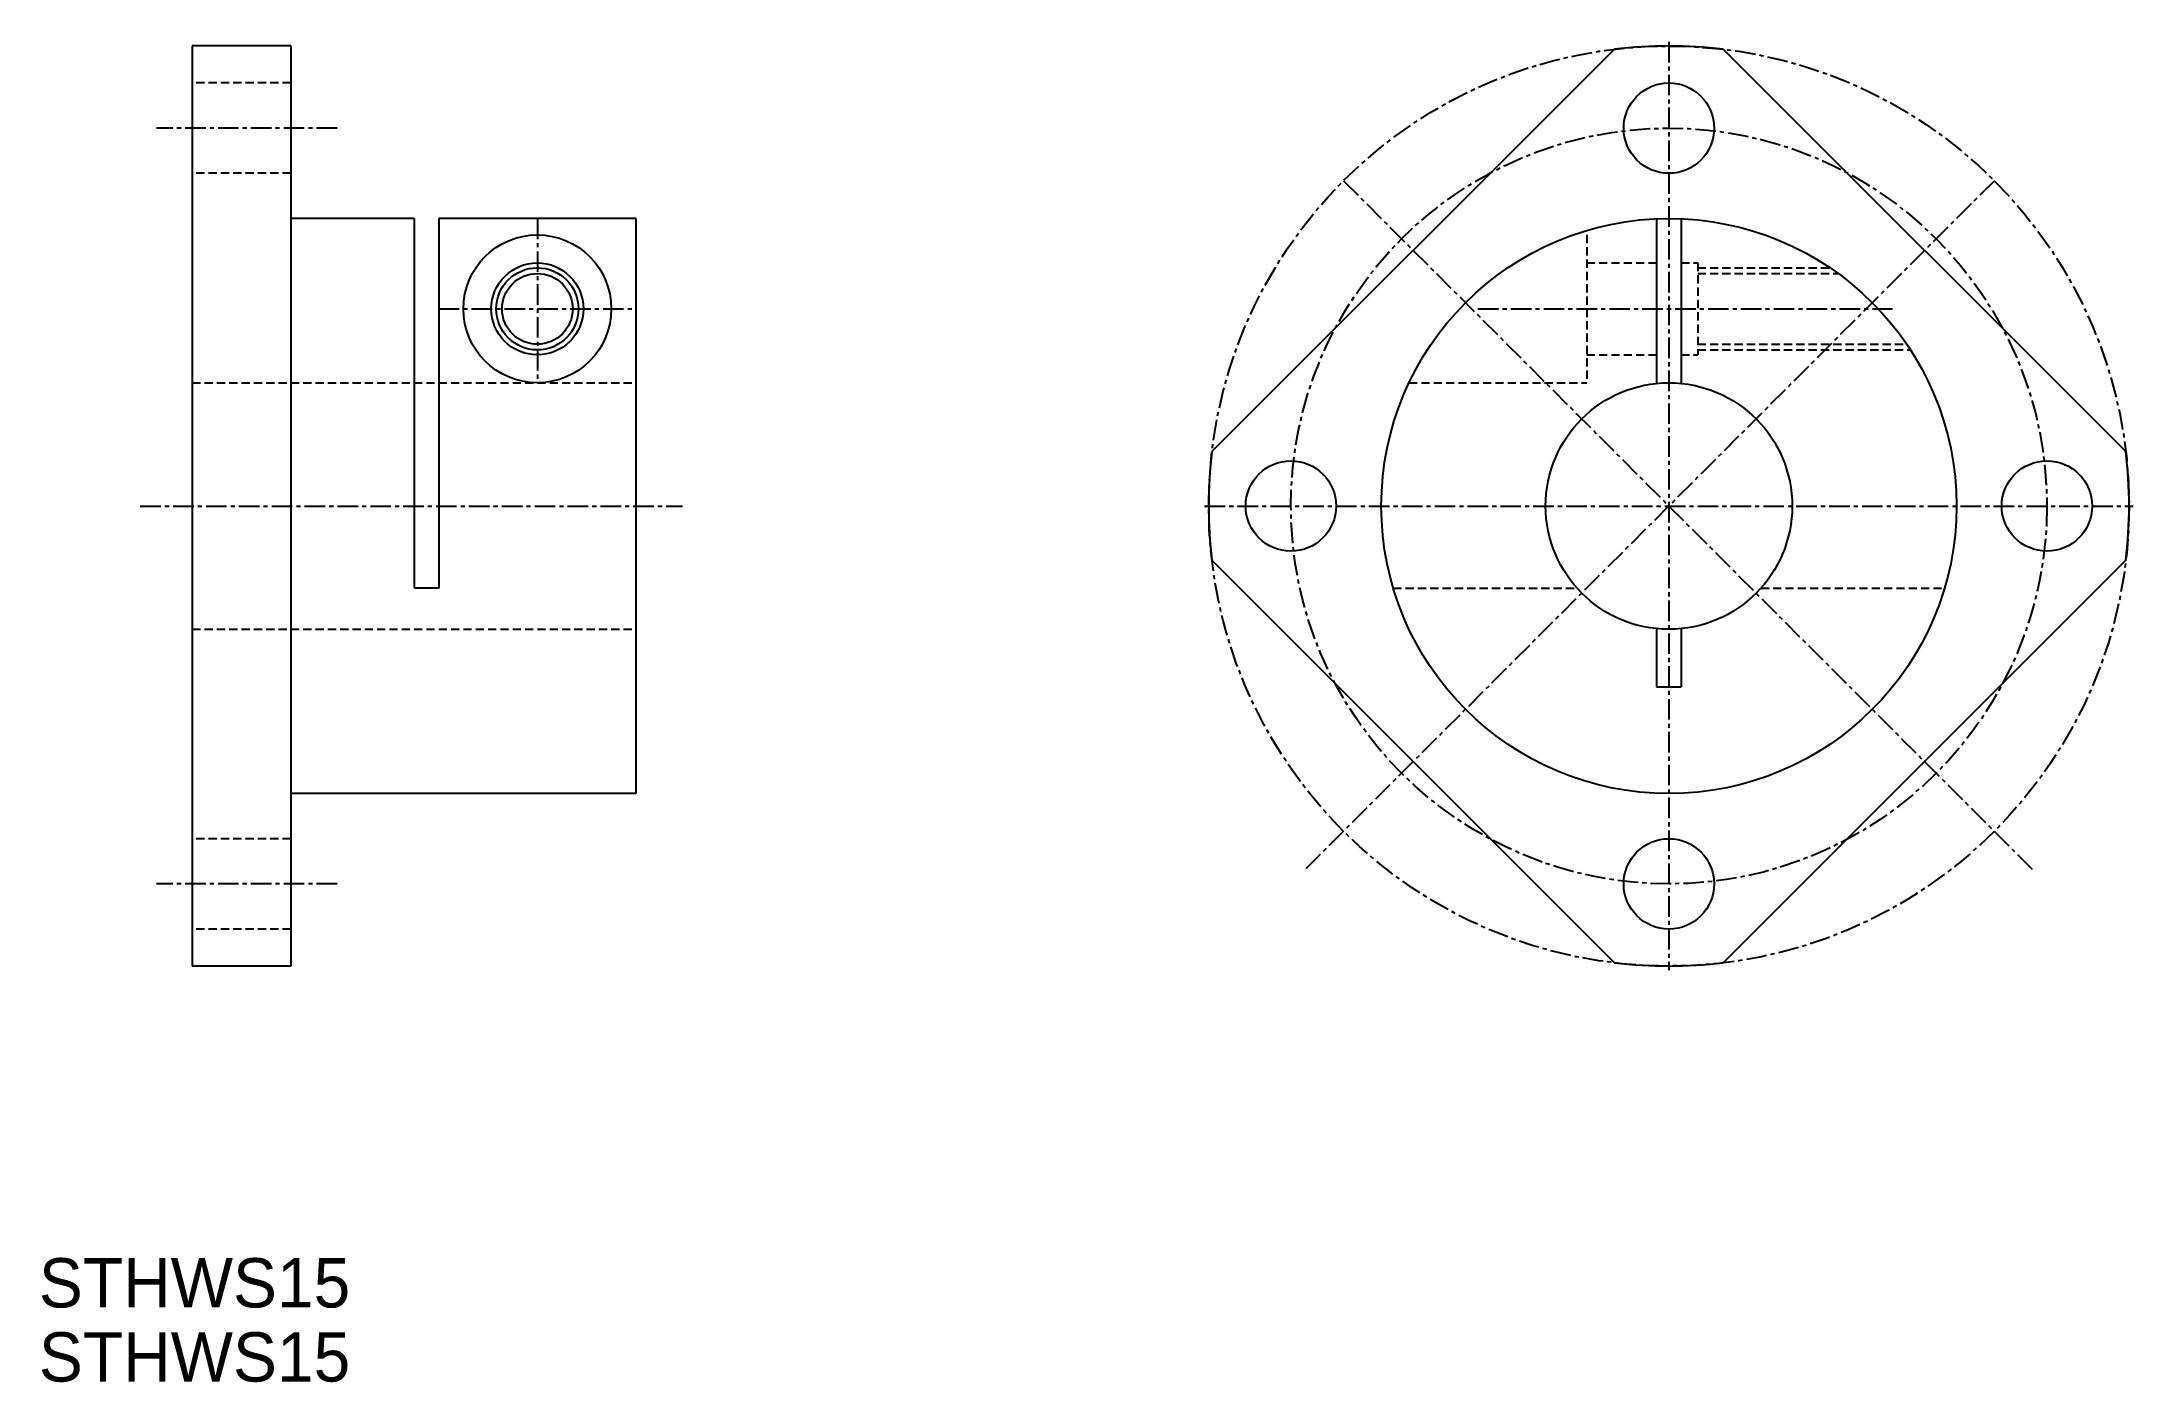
# Model space of a CAD drawing. Extents: x -27 to 100, y -8 to 74.
import ezdxf

# ---------------------------------------------------------------- set-up
doc = ezdxf.new("R2010")
doc.units = 0
doc.linetypes.add('CENTER', pattern=[2, 1.25, -0.25, 0.25, -0.25])
doc.linetypes.add('DASHED', pattern=[0.75, 0.5, -0.25])
doc.layers.get('0').update_dxf_attribs({"linetype": 'CONTINUOUS'})
doc.layers.add('CENTER', color=1, linetype='CENTER')

msp = doc.modelspace()

# ---------------------------------------------------------------- linework, layer by layer
for p, q in [((-11.66, 73.65), (-17.66, 73.65)), ((-17.66, 73.65), (-17.66, 17.65)), ((-11.66, 73.65), (-11.66, 17.65)), ((68.88, 73.46), (44.38, 48.96)), ((75.5, 73.46), (99.99, 48.96)), ((-4.16, 63.15), (-11.66, 63.15)), ((-4.16, 63.15), (-4.16, 40.65)), ((9.34, 63.15), (-2.66, 63.15)), ((-2.66, 63.15), (-2.66, 40.65)), ((9.34, 63.15), (9.34, 28.15)), ((71.44, 63.14), (71.44, 53.12)), ((72.94, 63.14), (72.94, 53.12)), ((44.38, 42.35), (68.88, 17.85)), ((99.99, 42.35), (75.5, 17.85)), ((-2.66, 40.65), (-4.16, 40.65)), ((71.44, 38.19), (71.44, 34.65)), ((72.94, 38.19), (72.94, 34.65)), ((71.44, 34.65), (72.94, 34.65)), ((9.34, 28.15), (-11.66, 28.15)), ((-11.66, 17.65), (-17.66, 17.65))]:
    msp.add_line(p, q)
at = {"color": 3, "linetype": 'DASHED'}
for p, q in [((-11.66, 71.4), (-17.66, 71.4)), ((-11.66, 65.9), (-17.66, 65.9)), ((67.19, 62.15), (67.19, 53.15)), ((67.19, 60.45), (71.44, 60.45)), ((72.94, 60.45), (73.94, 60.45)), ((73.94, 60.45), (73.94, 54.85)), ((73.94, 60.15), (81.99, 60.15)), ((73.94, 59.8), (82.48, 59.8)), ((67.19, 54.85), (71.44, 54.85)), ((72.94, 54.85), (73.94, 54.85)), ((73.94, 55.5), (86.65, 55.5)), ((73.94, 55.15), (86.88, 55.15)), ((-17.66, 53.15), (9.34, 53.15)), ((56.38, 53.15), (67.19, 53.15)), ((55.42, 40.65), (66.6, 40.65)), ((77.78, 40.65), (88.96, 40.65)), ((-17.66, 38.15), (9.34, 38.15)), ((-11.66, 25.4), (-17.66, 25.4)), ((-11.66, 19.9), (-17.66, 19.9))]:
    msp.add_line(p, q, dxfattribs=at)
for centre, radius in [((72.19, 68.65), 2.75), ((72.19, 45.65), 17.5), ((3.34, 57.65), 4.5), ((3.34, 57.65), 2.8), ((3.34, 57.65), 2.15), ((72.19, 45.65), 7.5), ((49.19, 45.65), 2.75), ((95.19, 45.65), 2.75), ((72.19, 22.65), 2.75)]:
    msp.add_circle(centre, radius)
at = {"color": 3, "linetype": 'CONTINUOUS'}
msp.add_circle((3.34, 57.65), 2.5, dxfattribs=at)
for start, end in [(83.2132, 96.7868), (173.2132, 186.7868), (353.2132, 6.7868), (263.2132, 276.7868)]:
    msp.add_arc((72.19, 45.65), 28, start, end)
at = {"layer": 'CENTER'}
for p, q in [((72.19, 73.9), (72.19, 17.4)), ((-8.84, 68.65), (-19.84, 68.65)), ((91.99, 65.45), (49.96, 23.43)), ((52.39, 65.45), (94.41, 23.43)), ((3.34, 63.15), (3.34, 53.15)), ((-2.66, 57.65), (9.34, 57.65)), ((60.57, 57.65), (85.8, 57.65)), ((-20.82, 45.65), (12.18, 45.65)), ((43.94, 45.65), (100.44, 45.65)), ((-8.84, 22.65), (-19.84, 22.65))]:
    msp.add_line(p, q, dxfattribs=at)
for radius in [28, 23]:
    msp.add_circle((72.19, 45.65), radius, dxfattribs=at)

# ---------------------------------------------------------------- texts
for p in [(-26.99, -3.13), (-26.99, -7.64)]:
    msp.add_text('STHWS15', height=3).set_placement(p)

doc.saveas('drawing.dxf')
